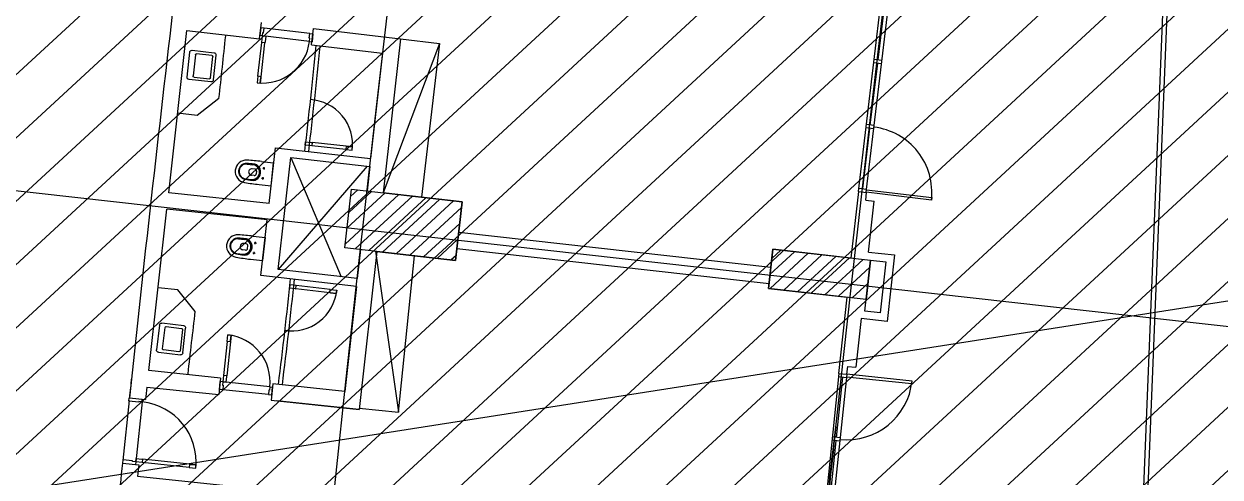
# Model space of a CAD drawing. Extents: x -678889171 to 586587, y -792238163 to 335485.
# Drawn here: x -678719034 to -678700801, y -791984881 to -791977973 of the extents above; entities that cross this region are included whole.
import ezdxf
from ezdxf.enums import TextEntityAlignment as Align

# ---------------------------------------------------------------- set-up
doc = ezdxf.new("R2010")
doc.units = 0
doc.header["$MEASUREMENT"] = 0
for name, color, linetype in [('A-FLOR-PATT', 252, 'Continuous'), ('A-SITE-PATT', 252, 'Continuous'), ('A-WALL', 252, 'Continuous')]:
    doc.layers.add(name, color=color, linetype=linetype)
doc.layers.add('BASEMENT3 LAYOUT$0$HATCH2', color=252, linetype='Continuous', lineweight=15)
doc.styles.add('Ground floor Towers$0$$Bas01-Rname$0$EN-SC', font='swissc.ttf')
doc.styles.add('Ground floor Towers$0$$Bas01-Rname$0$EN-SCL', font='swisscl.ttf')
doc.styles.add('Ground floor Towers$0$04-Ground Floor$0$V2-lower ground$0$LEVEL  FOR LICENSE LOWER GR$0$$LG- LEVEL$0$AR-SR', font='sarb.shx')

# ---------------------------------------------------------------- blocks, each defined once
blk = doc.blocks.new('A$C61C61320')
at = {"layer": 'BASEMENT3 LAYOUT$0$HATCH2'}
h = blk.add_hatch(dxfattribs=at)
h.set_pattern_fill('JIS_WOOD', color=256, scale=1000, style=0)
h.set_pattern_definition([(45, (-845211.5632561638, -471074.8112416068), (-499.9999991609842, 499.9999991609843), [])])
edge = h.paths.add_edge_path()
edge.add_line((-87728.88771757309, -14436.92520058164), (11085.99286301623, -14077.61977391216))
edge.add_line((11085.9928630162, -14077.61977391216), (11086.00013759563, -61296.12011963065))
edge.add_line((11086.00013759569, -61296.12011963065), (-23868.16462742418, -60220.57708285929))
edge.add_line((-23868.16462742421, -60220.57708285929), (-23388.15647815715, -47455.2645226442))
edge.add_arc((-38984.06513334403, -44366.02445463254), 15898.9235792472, 348.7958745272753, 525.9866040010601)
edge.add_line((-54409.82303213701, -40516.12001080933), (-55179.78612954497, -49076.3717473704))
edge.add_line((-55179.78612954495, -49076.3717473704), (-87616.00626249687, -47227.09333388295))
edge.add_line((-87616.00626249681, -47227.09333388295), (-87728.88771757303, -14436.92520058164))
blk = doc.blocks.new('GR')
at = {"layer": 'A-FLOR-PATT'}
for p, q in [((93925.82694351109, 253468.0982075394), (94085.65867057705, 3693.56110051967)), ((93867.77980905012, 253253.876272934), (93986.20065903949, 3755.128903121513)), ((89365.28976958511, 207392.0451520495), (89834.76455433898, 213373.649738319)), ((89484.92186131047, 207382.6556563544), (89954.39664606437, 213364.2602426239)), ((121701.7436264968, 211239.8954150328), (49525, 196905)), ((89583.55355530222, 209406.1419520679), (89657.88706288826, 210353.2293448939)), ((80149.19696139521, 209344.6975486279), (80168.06731361365, 209593.9843509403)), ((80162.0288009038, 209514.2125742002), (80152.97103183896, 209394.5549090903)), ((80211.88616136627, 209510.4385037565), (80162.0288009038, 209514.2125742002)), ((80206.60246274511, 209440.6381991091), (80211.88616136627, 209510.4385037565)), ((80909.88920784075, 209457.6015175448), (80211.88616136627, 209510.4385037565)), ((80946.91472879464, 209284.3124215288), (80965.7850810131, 209533.5992238412)), ((80965.7850810131, 209533.5992238412), (82296.16766567931, 209432.892777591)), ((78861.50709254462, 206942.7361903559), (79037.93108959612, 209428.817438709)), ((79037.93108959612, 209428.817438709), (80149.19696139521, 209344.6975486279)), ((80192.85692020893, 209391.5356527354), (80152.97103183896, 209394.5549090903)), ((80185.30877932155, 209291.8209318104), (80192.85692020893, 209391.5356527354)), ((80192.85692020893, 209391.5356527354), (80196.63099065261, 209441.3930131979)), ((80192.85692020893, 209391.5356527354), (80242.7142806714, 209387.7615822917)), ((80910.8029108684, 209337.1890383463), (80192.85692020893, 209391.5356527354)), ((80196.63099065261, 209441.3930131979), (80206.60246274511, 209440.6381991091)), ((80242.7142806714, 209387.7615822917), (80236.14739809938, 209301.009775087)), ((80904.6055092196, 209387.8012128975), (80909.88920784075, 209457.6015175448)), ((80914.57698131209, 209387.0463988087), (80904.6055092196, 209387.8012128975)), ((80909.88920784075, 209457.6015175448), (80959.74656830322, 209453.8274471012)), ((80910.8029108684, 209337.1890383463), (80914.57698131209, 209387.0463988087)), ((80910.8029108684, 209337.1890383463), (80950.68879923837, 209334.1697819913)), ((80959.74656830322, 209453.8274471012), (80950.68879923837, 209334.1697819913)), ((82894.439942226, 209387.3924136845), (82130.27450636921, 207077.018316326)), ((82296.16766567931, 209432.892777591), (82130.28524587248, 207078.3506595189)), ((82296.16766567931, 209432.892777591), (82894.439942226, 209387.3924136845)), ((82894.439942226, 209387.3924136845), (82715.4677207142, 207034.1339073923)), ((89505.30775784327, 208409.2078543563), (89579.64126542931, 209356.2952471823)), ((89639.45731129199, 209351.6004993348), (89519.82521956663, 209360.9899950298)), ((89643.3696011649, 209401.4472042204), (89523.7375094396, 209410.8366999155)), ((80146.05844670719, 208773.3043830009), (80185.30877932155, 209291.8209318104)), ((80235.166139784, 209288.0468613668), (80185.30877932155, 209291.8209318104)), ((80195.91580716966, 208769.5303125572), (80235.166139784, 209288.0468613668)), ((80236.14739809938, 209301.009775087), (80235.166139784, 209288.0468613668)), ((80946.91472879464, 209284.3124215288), (82029.30775710066, 209202.3781294063)), ((82029.30775710066, 209202.3781294063), (81915.65272799447, 207589.1538150226)), ((80146.05844670717, 208773.3043830009), (80138.5103058198, 208673.5896620759)), ((80195.91580716964, 208769.5303125572), (80146.05844670717, 208773.3043830009)), ((113045, 204285), (50390, 208735)), ((80138.5103058198, 208673.5896620759), (80188.36766628227, 208669.8155916322)), ((80188.36766628227, 208669.8155916322), (80195.91580716964, 208769.5303125572)), ((80188.36766628227, 208669.8155916322), (80194.93454885429, 208756.5673988369)), ((80194.93454885429, 208756.5673988369), (80188.36766628227, 208669.8155916322)), ((79568.89632586982, 208412.4499294118), (79246.08453189101, 208138.8593998165)), ((89565.12380370592, 208404.5131065088), (89445.49171198059, 208413.9026022039)), ((89429.01810532076, 207437.1971090875), (89501.3954679703, 208359.3611494707)), ((89561.21151383298, 208354.6664016232), (89441.57942210765, 208364.0558973182)), ((79246.08453189103, 208138.8593998165), (78947.1002605658, 208163.5346622757)), ((80396.15028161499, 206842.5260081239), (80459.41897950732, 207696.9815576633)), ((80459.41897950732, 207696.9815576633), (81915.65272799449, 207589.1538150226)), ((80912.51963952254, 207752.664937694, 3.535453651598296e-08), (80915.78582096484, 207802.5581442334, 3.535453651598296e-08)), ((81012.30605260137, 207746.1325748094, 3.535453651598296e-08), (80912.51963952254, 207752.664937694, 3.535453651598296e-08)), ((80915.78582096484, 207802.5581442334, 3.535453651598296e-08), (81002.60000034342, 207796.8749885238, 3.535453651598296e-08)), ((81002.60000034342, 207796.8749885238, 3.535453651598296e-08), (81015.57223404368, 207796.0257813488, 3.535453651598296e-08)), ((81015.57223404368, 207796.0257813488, 3.535453651598296e-08), (81012.30605260137, 207746.1325748094, 3.535453651598296e-08)), ((81531.19540061119, 207712.1642878095, 3.491204307327408e-08), (81012.30605260137, 207746.1325748094, 3.534279598570865e-08)), ((81534.4615820535, 207762.0574943489, 3.491301478073752e-08), (81015.57223404368, 207796.0257813488, 3.534376769317209e-08)), ((81534.4615820535, 207762.0574943489, 3.483017768219242e-08), (81531.19540061119, 207712.1642878095, 3.483017768219242e-08)), ((81531.19540061119, 207712.1642878095, 3.483017768219242e-08), (81630.98181369001, 207705.6319249249, 3.483017768219242e-08)), ((81634.24799513232, 207755.5251314643, 3.483017768219242e-08), (81534.4615820535, 207762.0574943489, 3.483017768219242e-08)), ((81634.24799513232, 207755.5251314643, 3.483017768219242e-08), (81547.43381575374, 207761.2082871739, 3.483017768219242e-08)), ((81547.43381575374, 207761.2082871739, 3.483017768219242e-08), (81634.24799513232, 207755.5251314643, 3.483017768219242e-08)), ((81630.98181369001, 207705.6319249249, 3.483017768219242e-08), (81634.24799513232, 207755.5251314643, 3.483017768219242e-08)), ((80573.9069688016, 205842.4068197134), (80700.99581309734, 207558.7653336478)), ((80700.99581309734, 207558.7653336478), (81907.21932651299, 207469.449755907)), ((80700.99581309735, 207558.7653336477), (81540.90108957597, 205770.8051326228)), ((80038.74696584525, 207428.8447329442), (80127.07059678787, 207423.2808313023)), ((80157.96813637449, 207358.3540669791), (80118.97323970232, 207361.022396286)), ((80185.85010649459, 207326.3760160344), (80183.17400035584, 207287.2674689387)), ((80257.5933857637, 207479.7360310527), (80441.406694577, 207467.1581175113)), ((80277.44733790755, 207378.1436279012), (80312.3656835287, 207375.7542474202)), ((80296.10120095863, 207394.4081104712), (80293.7118204776, 207359.4897648502)), ((80417.17154969806, 207112.9863262112), (80441.406694577, 207467.1581175113)), ((81869.84771215076, 207472.2169605674), (80573.9069688016, 205842.4068197134)), ((81907.21932651299, 207469.449755907), (81880.9661765693, 207096.8114296369)), ((89298.63635209015, 206370.8626965134), (89371.2058371228, 207392.0029120149)), ((89369.20205945802, 207441.8918569351), (89488.83415118344, 207432.50236124)), ((89371.20583712246, 207392.0029120107), (89490.80597933783, 207382.1177742094)), ((89482.29881627415, 207262.4117253068), (89490.80597933783, 207382.1177742094)), ((89484.92186131047, 207382.6556563544), (89488.05178211152, 207422.5330132851)), ((90481.85579105502, 207304.4076363782), (89484.92186131047, 207382.6556563544)), ((89488.05178211152, 207422.5330132851), (90484.98571185609, 207344.2849933089)), ((90484.98571185609, 207344.2849933089), (90481.85579105502, 207304.4076363782)), ((80023.48398290479, 207205.7918881767), (80111.74224617389, 207199.2727050152)), ((80151.19594941114, 207259.3854988186), (80112.20105273896, 207262.0538281255)), ((80266.86579577731, 207223.5052401505), (80301.78414139844, 207221.1158596695)), ((80285.51965882839, 207239.7697227205), (80283.13027834737, 207204.8513770994)), ((89482.29881627415, 207262.4117253068), (89611.86563700742, 207251.7028260221)), ((89556.61724180837, 206474.2912438085), (89611.86563700742, 207251.7028260221)), ((80233.35824088476, 207125.5642397526), (80417.17154969806, 207112.9863262112)), ((81576.64381748813, 206215.0806691315, -6.574195595121094e-08), (81643.11000696596, 207112.7189381005, -6.574195595121094e-08)), ((81580.88218521231, 206272.3206146894, -6.574195595121094e-08), (82368.1745408969, 207059.612970374, -6.574195595121094e-08)), ((81598.83524871228, 206514.7800812162, -6.574195595121094e-08), (82158.98949709433, 207074.9343295982, -6.574195595121094e-08)), ((81616.78831221229, 206757.2395477429, -6.574195595121094e-08), (81949.80445329171, 207090.2556888223, -6.574195595121094e-08)), ((81634.7413757123, 206999.6990142696, -6.574195595121094e-08), (81740.61940948918, 207105.5770480465, -6.574195595121094e-08)), ((81643.11000696596, 207112.7189381005, -6.574195595121094e-08), (83338.51542297195, 206988.475427776, -6.574195595121094e-08)), ((81736.33205477842, 206203.2640812288, -6.574195595121094e-08), (82577.35958469949, 207044.2916111499, -6.574195595121094e-08)), ((81945.37009041029, 206187.795713834, -6.574195595121094e-08), (82786.54462850204, 207028.9702519257, -6.574195595121094e-08)), ((83338.51542297192, 206988.475427776), (82130.27450636921, 207077.018316326)), ((82154.40812604215, 206172.3273464391, -6.574195595121094e-08), (82995.72967230463, 207013.6488927016, -6.574195595121094e-08)), ((82363.44616167402, 206156.8589790442, -6.574195595121094e-08), (83204.91471610722, 206998.3275334775, -6.574195595121094e-08)), ((83338.51542297195, 206988.475427776, -6.574195595121094e-08), (83272.03863761356, 206089.5582991181, -6.574195595121094e-08)), ((83272.03863761353, 206089.5582991181), (83338.51542297192, 206988.475427776)), ((80396.15028161497, 206842.5260081239), (78861.50709254462, 206942.7361903559)), ((82572.4841973059, 206141.3906116494, -6.574195595121094e-08), (83332.04266828284, 206900.9490826263, -6.574195595121094e-08)), ((78668.4642011991, 204222.469558137), (78843.80867102867, 206693.3386333819)), ((80377.68718014006, 206593.1783837457), (78843.80867102867, 206693.3386333819)), ((80314.6077019243, 205741.2782811825), (80377.68718014007, 206593.1783837457)), ((82781.52223293779, 206125.9222442546, -6.574195595121094e-08), (83314.11409948418, 206658.514110801, -6.574195595121094e-08)), ((82990.56026856959, 206110.4538768596, -6.574195595121094e-08), (83296.18553068556, 206416.0791389756, -6.574195595121094e-08)), ((83303.68309487322, 206522.3831884472), (88078.2762849706, 206183.3634278054)), ((88055.21680656777, 205858.251285232), (88097.67253873733, 206456.828313256)), ((88097.6725387373, 206456.828313256), (88055.21680656774, 205858.251285232)), ((88069.31873404882, 206071.4793976075), (88430.82072835889, 206432.9813919175)), ((88078.90165080075, 205856.5559113327), (88640.33032507478, 206417.9845856067)), ((88089.59239342564, 206316.259460011), (88221.31113164301, 206447.9781982284)), ((88097.67253873733, 206456.828313256), (89593.89568525288, 206349.7278793006)), ((89298.63552750461, 206370.8627555376), (88097.6725387373, 206456.828313256)), ((88288.41124434625, 205841.5591018514), (88849.83992179066, 206402.9877792958)), ((89556.61724180837, 206474.2912438085), (89955.60508632578, 206445.853189624)), ((89955.60508632578, 206445.853189624), (89884.37036715948, 205428.2745758646)), ((79954.66494081804, 206286.1025849423), (80042.96347125251, 206280.1536096117)), ((80073.57761028214, 206215.092736812), (80034.59471930868, 206217.9310741977)), ((80173.73118679535, 206336.0391407677), (80357.48790340316, 206322.6598467855)), ((80193.1419664254, 206234.3611321918), (80228.04956143112, 206231.8195163836)), ((80209.32495602417, 206215.6365267848), (80211.86657183236, 206250.5441217906)), ((80357.48790340316, 206322.6598467855), (80331.70865734851, 205968.5970974418)), ((83285.97643659361, 206273.0110283078), (88060.5887779689, 205933.9899078305)), ((88497.92083789172, 205826.5622923702), (89059.34951850653, 206387.990972985)), ((88707.43043143729, 205811.565482889), (89268.85911522243, 206372.9941666742)), ((88916.94002498279, 205796.5686734078), (89478.36871193832, 206357.9973603633)), ((89126.4496185283, 205781.5718639266), (89588.67561478497, 206243.7978601832)), ((89535.93216359035, 205573.4141051977), (89591.1817079382, 206351.5232189589)), ((89593.89568525288, 206349.7278793006), (89551.39015309527, 205751.1543917245)), ((89591.1817079382, 206351.5232189589), (89827.5286501963, 206334.6774748024)), ((89827.5286501963, 206334.6774748024), (89773.0539222322, 205556.5131356236)), ((79938.42950279136, 206063.1184133982), (80026.65850076178, 206056.2144506589)), ((80066.37394490573, 206116.1546389672), (80027.39105393228, 206118.9929763529)), ((80098.47326846053, 206143.8969068508), (80101.31987816573, 206182.9934132572)), ((80181.88623927478, 206079.7703543093), (80216.7938342805, 206077.2287385011)), ((80198.06922887354, 206061.0457489024), (80200.61084468174, 206095.9533439081)), ((83272.03863761356, 206089.5582991181, -6.574195595121094e-08), (81576.64381748813, 206215.0806691315, -6.574195595121094e-08)), ((81817.62600196652, 206197.7582988593), (81786.26626883837, 205752.636913798)), ((82067.00786493573, 206180.1888247065), (81896.69367756721, 203762.742009478)), ((82048.66756065615, 206181.4850680236), (82495.87651734863, 203742.6995058571)), ((82067.00786493573, 206180.1888247065), (83272.03863761353, 206089.5582991181)), ((82495.87651734863, 203742.6995058571), (82643.85163565737, 206137.4194689576)), ((83199.59830420151, 206094.9855094648, -6.574195595121094e-08), (83278.2569618869, 206173.6441671502, -6.574195595121094e-08)), ((80147.95194074069, 205981.976391424), (80331.70865734851, 205968.5970974418)), ((89551.39015309527, 205751.1543917245), (88055.21680656777, 205858.251285232)), ((88055.21680656774, 205858.251285232), (89256.41484926055, 205772.2688827529)), ((89335.95921207384, 205766.5750544454), (89568.37959950084, 205998.9954418724)), ((81777.83286735689, 205632.9328546824), (80314.6077019243, 205741.2782811825)), ((81786.26626883837, 205752.636913798), (80573.9069688016, 205842.4068197134)), ((89256.41484926055, 205772.2688827529), (89176.6770509853, 204608.2390886624)), ((89545.46880561928, 205751.5782449641), (89548.08358421677, 205754.1930235616)), ((79058.34943462387, 205470.6925156599), (78758.86464853602, 205488.2801812019)), ((80762.52034058308, 205618.860170034, 3.535453384889571e-08), (80758.74231760499, 205569.0031089255, 3.535453384889571e-08)), ((80758.74231760499, 205569.0031089255, 3.535453384889571e-08), (80845.49360393375, 205562.4293489436, 3.535453384889571e-08)), ((80862.23446280006, 205611.3041240778, 3.535453384889571e-08), (80762.52034058308, 205618.860170034, 3.535453384889571e-08)), ((80845.49360393375, 205562.4293489436, 3.535453384889571e-08), (80858.45643982197, 205561.4470629693, 3.535453384889571e-08)), ((80858.45643982197, 205561.4470629693, 3.535453384889571e-08), (80862.23446280006, 205611.3041240778, 3.535453384889571e-08)), ((81376.96987535017, 205522.1556239972, 3.491301211365027e-08), (80858.45643982197, 205561.4470629693, 3.534376502608484e-08)), ((81380.74789832826, 205572.0126851057, 3.491204040618683e-08), (80862.23446280006, 205611.3041240778, 3.53427933186214e-08)), ((81376.96987535017, 205522.1556239972, 3.483017501510517e-08), (81380.74789832826, 205572.0126851057, 3.483017501510517e-08)), ((81476.68399756715, 205514.599578041, 3.483017501510517e-08), (81376.96987535017, 205522.1556239972, 3.483017501510517e-08)), ((81380.74789832826, 205572.0126851057, 3.483017501510517e-08), (81480.46202054524, 205564.4566391495, 3.483017501510517e-08)), ((81476.68399756715, 205514.599578041, 3.483017501510517e-08), (81389.93271123838, 205521.1733380229, 3.483017501510517e-08)), ((81389.93271123838, 205521.1733380229, 3.483017501510517e-08), (81476.68399756715, 205514.599578041, 3.483017501510517e-08)), ((81480.46202054524, 205564.4566391495, 3.483017501510517e-08), (81476.68399756715, 205514.599578041, 3.483017501510517e-08)), ((81777.83286735688, 205632.9328546824), (81664.67890323853, 204026.8206780351)), ((89773.0539222322, 205556.5131356236), (89535.93216359035, 205573.4141051977)), ((79339.50820086463, 205154.4505507312), (79058.34943462386, 205470.6925156599)), ((89485.34673051082, 205456.715181151), (89434.31020608294, 204712.2995796707)), ((89884.37036715948, 205428.2745758646), (89485.34673051082, 205456.715181151)), ((79844.7223413491, 204715.7449397394), (79851.23833280125, 204815.5324231999)), ((79851.23833280125, 204815.5324231999), (79901.13207453152, 204812.2744274739)), ((79901.13207453152, 204812.2744274739), (79894.61608307938, 204712.4869440133)), ((79901.13207453152, 204812.2744274739), (79895.46316196816, 204725.4593168632)), ((79895.46316196816, 204725.4593168632), (79901.13207453152, 204812.2744274739)), ((79844.72234134912, 204715.7449397394), (79810.83918579793, 204196.8500257446)), ((79894.61608307938, 204712.4869440133), (79844.7223413491, 204715.7449397394)), ((79894.61608307938, 204712.4869440133), (79860.73292752821, 204193.5920300185)), ((89181.55919821959, 204607.9343172758), (88801.13790772215, 198620.0064919144)), ((89301.3177547268, 204600.3258914658), (88920.89646422936, 198612.3980661045)), ((89176.6770509853, 204608.2390886624), (89297.16968319495, 204600.6738161048)), ((89305.34144717723, 204720.3970358775), (89297.16968319495, 204600.6738161048)), ((89301.3177547268, 204600.3258914659), (89298.78170178684, 204560.4063669761)), ((90299.30587337467, 204536.924567002), (89301.3177547268, 204600.3258914659)), ((89305.34144717723, 204720.3970358775), (89434.31020608294, 204712.2995796707)), ((89178.38902079876, 204558.0349187311), (89298.147577306, 204550.4264929211)), ((89238.26829905238, 204554.2307058261), (89179.62001676738, 203631.0918327496)), ((89298.78170178684, 204560.4063669761), (90296.76982043474, 204497.0050425123)), ((90296.76982043474, 204497.0050425123), (90299.30587337467, 204536.924567002)), ((79767.42161837664, 204150.7090838946), (78668.4642011991, 204222.469558137)), ((79767.42161837664, 204150.7090838946), (79751.37621805727, 203900.0939719437)), ((79756.589011219, 203979.9239587124), (79764.40820096157, 204099.6689388649)), ((79804.32319434578, 204097.0625422841), (79764.40820096157, 204099.6689388649)), ((79804.32319434578, 204097.0625422841), (79801.06519861972, 204047.1688005538)), ((79801.06519861972, 204047.1688005538), (79811.04394696577, 204046.5172014086)), ((79810.83918579793, 204196.8500257446), (79804.32319434578, 204097.0625422841)), ((79804.32319434578, 204097.0625422841), (79854.21693607606, 204093.804546558)), ((80522.79307526167, 204050.1474038286), (79804.32319434578, 204097.0625422841)), ((79811.04394696577, 204046.5172014086), (79806.48275294928, 203976.6659629863)), ((79860.73292752821, 204193.5920300185), (79810.83918579793, 204196.8500257446)), ((79854.21693607606, 204093.804546558), (79859.88584863942, 204180.6196571687)), ((79859.88584863942, 204180.6196571687), (79860.73292752821, 204193.5920300185)), ((80522.79307526167, 204050.1474038286), (80519.53507953559, 204000.2536620983)), ((80522.79307526167, 204050.1474038286), (80562.70806864588, 204047.5410072478)), ((80565.72148606095, 204098.5811522775), (80549.7409657159, 203848.9794087502)), ((80554.88887890331, 203927.7960270952), (80562.70806864588, 204047.5410072478)), ((81664.67890323853, 204026.8206780351), (80565.72148606095, 204098.5811522775)), ((78649.2825359951, 203970.6544987232), (79751.37621805725, 203900.0939719437)), ((79806.48275294928, 203976.6659629863), (79756.589011219, 203979.9239587124)), ((80504.99513717304, 203931.0540228212), (79806.48275294928, 203976.6659629863)), ((80509.55633118954, 204000.9052612435), (80504.99513717303, 203931.0540228212)), ((80504.99513717303, 203931.0540228212), (80554.88887890331, 203927.7960270952)), ((80519.53507953559, 204000.2536620983), (80509.55633118954, 204000.9052612435)), ((80549.7409657159, 203848.9794087502), (81896.69367756721, 203762.7420094781)), ((78385.44662203039, 203755.4308232583, 1.731847374652552e-07), (78326.29991460062, 202837.3340598397, 1.731847374652585e-07)), ((78384.80372303666, 203745.4515106124, 1.731847374652551e-07), (78388.01821800567, 203795.3480738417, 1.731847374652549e-07)), ((78534.49341272446, 203735.8080257054, 1.727879729125594e-07), (78384.80372303666, 203745.4515106124, 1.731847374652551e-07)), ((78387.63709539009, 203795.6162477918), (78638.43274379999, 203779.559288793)), ((78388.01821800567, 203795.3480738417, 1.731847374652549e-07), (78587.60447092274, 203782.4900939657, 1.726557180616607e-07)), ((78585.03287494754, 203742.5728433823, 1.726557180616609e-07), (78525.88616751778, 202824.4760799637, 1.726557180616642e-07)), ((78535.13631171826, 203745.7873383513, 1.727879729125594e-07), (78534.49341272446, 203735.8080257054, 1.727879729125594e-07)), ((78585.03287494754, 203742.5728433823, 1.726557180616609e-07), (78535.13631171826, 203745.7873383513, 1.727879729125594e-07)), ((78585.03287494754, 203742.5728433823, 1.726557180616609e-07), (78587.60447092274, 203782.4900939657, 1.726557180616607e-07)), ((81895.71520020941, 203761.2018888143), (80638.26020814852, 203843.3120462762)), ((81897.0187318105, 203779.7042717715), (82495.87651734863, 203742.6995058571)), ((89176.44983934655, 203581.1924342049), (89116.21646835114, 202633.103861856)), ((89236.32911760014, 203577.3882212999), (89116.57056109299, 203584.9966471099)), ((89239.49929502097, 203627.2876198446), (89119.74073851379, 203634.8960456546)), ((78326.94281359449, 202847.3133724856, 1.731847374652583e-07), (78323.72831862548, 202797.4168092563, 1.731847374652585e-07)), ((78323.72830135343, 202797.4168103622), (78573.2175330784, 202781.443493481)), ((78323.72831862548, 202797.4168092563, 1.731847374652585e-07), (78523.31457154256, 202784.5588293803, 1.726557180616644e-07)), ((78476.63250328231, 202837.6698875786, 1.727879729125627e-07), (78326.94281359449, 202847.3133724856, 1.731847374652583e-07)), ((78475.9896042885, 202827.6905749327, 1.727879729125628e-07), (78476.63250328231, 202837.6698875786, 1.727879729125627e-07)), ((78525.88616751778, 202824.4760799637, 1.726557180616642e-07), (78475.9896042885, 202827.6905749327, 1.727879729125628e-07)), ((78525.88616751778, 202824.4760799637, 1.726557180616642e-07), (78523.31457154256, 202784.5588293803, 1.726557180616644e-07)), ((78525.88616751778, 202824.4760799637, 1.724255946211006e-07), (78529.10066248677, 202874.3726431929, 1.724255946211006e-07)), ((78625.67929397631, 202818.0470900257, 1.724255946211006e-07), (78525.88616751778, 202824.4760799637, 1.724255946211006e-07)), ((78529.10066248677, 202874.3726431929, 1.724255946211006e-07), (78615.9206825057, 202868.7794219469, 1.724255946211006e-07)), ((78615.9206825057, 202868.7794219469, 1.724255946211006e-07), (78628.89378894532, 202867.9436532549, 1.724255946211006e-07)), ((78628.89378894532, 202867.9436532549, 1.724255946211006e-07), (78625.67929397631, 202818.0470900257, 1.724255946211006e-07)), ((79344.18980447782, 202771.7583624719, 1.704867385069282e-07), (78625.67929397631, 202818.0470900257, 1.723912083598672e-07)), ((79347.40429944682, 202821.6549257012, 1.704867385069281e-07), (78628.89378894532, 202867.9436532549, 1.72391208359867e-07)), ((79347.40429944682, 202821.6549257012, 1.70222228805131e-07), (79344.1898044778, 202771.7583624719, 1.70222228805131e-07)), ((79344.1898044778, 202771.7583624719, 1.70222228805131e-07), (79443.98293093636, 202765.3293725339, 1.70222228805131e-07)), ((79447.19742590535, 202815.2259357632, 1.70222228805131e-07), (79347.40429944682, 202821.6549257012, 1.70222228805131e-07)), ((79447.19742590535, 202815.2259357632, 1.70222228805131e-07), (79360.37740588644, 202820.8191570092, 1.70222228805131e-07)), ((79360.37740588644, 202820.8191570092, 1.70222228805131e-07), (79447.19742590535, 202815.2259357632, 1.70222228805131e-07)), ((79443.98293093636, 202765.3293725339, 1.70222228805131e-07), (79447.19742590535, 202815.2259357632, 1.70222228805131e-07)), ((78562.06396585974, 202608.3767565929), (89033.29365019014, 201937.9659788333))]:
    blk.add_line(p, q, dxfattribs=at)
at = {"layer": 'A-FLOR-PATT', "extrusion": (-4.226080172951348e-17, 2.162810566609411e-18, -1)}
for p, q in [((79069.44578277064, 208717.8091672244), (79094.78330652858, 209096.9474667216)), ((79130.47234975698, 209128.1651822282), (79465.00614343118, 209105.8085436183)), ((79182.1292649575, 209063.1078802864), (79160.5178476345, 208739.7252130677)), ((79434.14744214364, 209063.0670910125), (79199.97378657165, 209078.7167380394)), ((79428.14488257386, 208721.8399021798), (79449.75629989686, 209045.2225693985)), ((79496.22385893762, 209070.1195003897), (79470.88633517968, 208690.9812008925)), ((79435.19729195116, 208659.7634853859), (79100.66349827708, 208682.1201239958)), ((79176.12670538772, 208721.8806914536), (79410.30036095972, 208706.2310444267))]:
    blk.add_line(p, q, dxfattribs=at)
at = {"layer": 'A-FLOR-PATT', "extrusion": (-4.214534024355576e-17, 3.797816230836621e-18, -1)}
for p, q in [((79172.37960603595, 204928.3809609355), (78838.02395616687, 204953.260225407)), ((78802.10046473285, 204922.3125868669), (78773.90396499855, 204543.3761836821)), ((78865.13874366961, 204564.6046839787), (78889.18869932531, 204887.815145519)), ((78907.1504450423, 204903.2889647888), (79141.19939995068, 204885.8734796589)), ((79156.67321922054, 204867.9117339418), (79132.62326356478, 204544.7012724015)), ((79175.13074484142, 204513.5210663164), (79203.32724457572, 204892.4574695012)), ((78804.85160353826, 204507.452692248), (79139.20725340734, 204482.5734277766)), ((79114.6615178478, 204529.2274531319), (78880.61256293947, 204546.6429382619))]:
    blk.add_line(p, q, dxfattribs=at)
at = {"layer": 'A-FLOR-PATT'}
for centre, radius in [((80294.90651071812, 207376.9489376607), 7.5), ((80284.32496858788, 207222.31054991), 7.5), ((80210.59576392826, 206233.0903242877), 7.499999999999988), ((80199.34003677763, 206078.4995464052), 7.499999999999988)]:
    blk.add_circle(centre, radius, dxfattribs=at)
for centre, radius, start, end in [((687377.2148750997, 163494.3993246956), 622619.9563395467, 169.8833632136182, 188.0029312343603), ((687457.6315433225, 163499.1463224945), 615150.2507543761, 171.0710527946992, 188.0887984813754), ((687457.6315433222, 163499.1463224945), 607150.2507543757, 171.117562181745, 188.0887984813754), ((687457.6315433218, 163499.1463224948), 599650.2507543752, 171.0076615978963, 188.0887984813754), ((687458.2931079129, 163499.0877289672), 610400.9148121517, 175.6401370562228, 176.2147885169596), ((-531818.9472506108, 249250.8451776485), 612750.250754376, 356.1785353709473, 356.2681422609121), ((80192.85692020893, 209391.5356527354), 719.9999999997044, 265.6711165902806, 355.6711165894492), ((-14199.35448649913, 214859.9784962692), 95380.18491854583, 355.6730121846488, 356.6455230666799), ((-14199.35448649913, 214859.9784962692), 95440.18491854583, 355.6731705909379, 356.6455230666799), ((80946.4001773256, 207764.1688409501), 687.0797532929839, 355.1126649905239, 88.9716985096934), ((89484.92186776857, 207382.6556558475), 999.9999999999949, 355.5121310419833, 85.51213104287973), ((80031.71881556546, 207317.277025338), 171.5000000000004, 89.29364367699446, 262.8773289217277), ((80031.71881556549, 207317.2770253381), 120.5, 89.29364367984525, 262.8773289182279), ((80031.71881556549, 207317.2770253381), 111.7888557810301, 86.39544483722105, 265.7755277610765), ((79984.5213307896, 203489.067960066), 3949, 87.7098083367999, 89.29364367984525), ((79984.52133078784, 203489.0679600656), 4000.000000000492, 86.085486299337, 89.29364367697156), ((80115.58714622064, 207311.5381122057), 49.59999999999997, 86.08548629956094, 266.085486299561), ((80120.01234663607, 207311.2353061217), 112.2676204798005, 265.7755277610765, 86.39544483722105), ((80138.33022682705, 207334.9935734262), 100, 52.36738940591653, 87.7098083367999), ((80155.9200959622, 207328.4240564467), 30, 356.0854862995609, 86.08548629956094), ((80120.01234663607, 207311.2353061217), 130, 299.8035831934689, 52.36738940591653), ((80506.43029585894, 211116.23231074), 4000.000000000727, 262.8773289217268, 266.0854862993613), ((80506.43029585885, 211116.2323107392), 3949, 262.8773289182279, 264.4611642557101), ((80134.92319349955, 207285.2032749714), 100, 264.4611642557101, 299.8035831934689), ((80153.24398982344, 207289.3155093511), 30, 266.085486299561, 356.0854862995609), ((79947.15037723923, 206174.5665835299), 171.4999999999897, 89.04381022421371, 262.6274954689517), ((79947.15037723926, 206174.5665835299), 120.4999999999998, 89.04381022701327, 262.6274954662628), ((79947.15037723926, 206174.5665835299), 111.78885578103, 86.14561138446109, 265.5256943086061), ((79883.26080871475, 202346.5997115424), 3948.999999999994, 87.45997489016463, 89.04381022701327), ((79883.26080871458, 202346.5997115418), 4000.000000000636, 85.83565284658127, 89.04381022421576), ((80030.99288662047, 206168.4620252753), 49.59999999999989, 85.83565284681771, 265.8356528468177), ((80035.41672461087, 206168.1399264149), 112.2676204798003, 265.5256943086061, 86.14561138446109), ((80053.8380262696, 206191.8180945281), 99.99999999999984, 52.11755595215192, 87.45997489016463), ((80035.41672461087, 206168.1399264149), 129.9999999999998, 299.5537497401364, 52.11755595215192), ((80438.42231882129, 209971.4158206493), 3948.999999999994, 262.6274954662628, 264.2113308090819), ((80050.2139195888, 206142.0431254465), 99.99999999999984, 264.2113308090819, 299.5537497401364), ((80068.55247274134, 206146.0754346864), 29.99999999999995, 265.8356528468177, 355.8356528459861), ((80071.39908244653, 206185.1719410928), 29.99999999999995, 355.8356528459861, 85.83565284681771), ((80438.42231882003, 209971.4158206498), 4000.000000000357, 262.6274954689671, 265.8356528466016), ((-14404.25627469286, 211948.7207089586), 95380.18491854583, 355.2756160821984, 356.2481269617597), ((-14404.25627469286, 211948.7207089586), 95440.18491854583, 355.2756160821984, 356.2479685574107), ((80794.4479215123, 205602.7090026471), 687.0797532929834, 262.9494406365462, 356.8084741566129), ((-531719.9257865103, 250643.3275931399), 612750.250754376, 355.6529968881645, 355.742603775706), ((79804.32319434578, 204097.0625422841), 719.9999999997044, 356.2639649652727, 86.26396496527272), ((89301.31776119172, 204600.3258910551), 999.9999999999948, 266.3649336383486, 356.3649336383486), ((687457.6315433226, 163499.1463224945), 610400.2507543762, 176.1857382839505, 176.2147899053753), ((687457.6315433226, 163499.1463224945), 610150.2507543762, 176.1967668029633, 176.2147399582401), ((78525.88616751778, 202824.4760799637, 1.726557180616642e-07), 919.9999999997037, 356.3139179072949, 86.3139179064093), ((168489.0690614211, 197452.8020812715), 79579.20760756102, 175.4325599356376, 176.4264469565541), ((687412.6077169923, 162915.1293722917), 599640.2507543752, 176.0914057552385, 176.2233112454585), ((687457.6315433226, 163499.1463224945), 610400.2507543762, 176.3086787414175, 176.3718904709425), ((687457.6315433226, 163499.1463224945), 610150.2507543762, 176.3086672639124, 176.3249527024298)]:
    blk.add_arc(centre, radius, start, end, dxfattribs=at)
at = {"layer": 'A-FLOR-PATT', "extrusion": (-4.226080172951348e-17, 2.162810566609411e-18, -1)}
for centre, radius, start, end in [((-79128.23668589594, 209094.7118028606), 33.528, 3.823348185073901, 93.82334818507388), ((-79198.85595464113, 209061.9900483559), 16.764, 3.823348185073901, 93.82334818507388), ((-79433.02961021313, 209046.340401329), 16.764, 93.82334818507388, 183.8233481850739), ((-79462.77047957014, 209072.3551642507), 33.528, 93.82334818507388, 183.8233481850739), ((-79102.899162138, 208715.5735033634), 33.528, 273.8233481850739, 3.823348185073901), ((-79177.24453731824, 208738.6073811372), 16.764, 273.8233481850739, 3.823348185073901), ((-79411.41819289012, 208722.9577341103), 16.764, 183.8233481850739, 273.8233481850739), ((-79437.4329558122, 208693.2168647535), 33.528, 183.8233481850739, 273.8233481850739)]:
    blk.add_arc(centre, radius, start, end, dxfattribs=at)
at = {"layer": 'A-FLOR-PATT', "extrusion": (-4.214534024355576e-17, 3.797816230836621e-18, -1)}
for centre, radius, start, end in [((-78835.53602971975, 204919.8246604198), 33.52800000000002, 4.25551267039676, 94.25551266731838), ((-78905.90648181876, 204886.5711822953), 16.76400000000001, 4.25551267039676, 94.25551266731838), ((-79139.95543672709, 204869.1556971654), 16.76400000000001, 94.25551266731838, 184.2555126703967), ((-79169.89167958882, 204894.9453959484), 33.52800000000002, 94.25551266731838, 184.2555126703967), ((-78807.33952998545, 204540.8882572351), 33.52800000000002, 274.2555126673184, 4.25551267039676), ((-78881.85652616306, 204563.3607207551), 16.76400000000001, 274.2555126673184, 4.25551267039676), ((-79115.90548107133, 204545.9452356251), 16.76400000000001, 184.2555126703967, 274.2555126673184), ((-79141.69517985452, 204516.0089927636), 33.52800000000002, 184.2555126703967, 274.2555126673184)]:
    blk.add_arc(centre, radius, start, end, dxfattribs=at)
at = {"layer": 'A-FLOR-PATT', "style": 'Ground floor Towers$0$04-Ground Floor$0$V2-lower ground$0$LEVEL  FOR LICENSE LOWER GR$0$$LG- LEVEL$0$AR-SR', "flags": 12}
for tag, p in [('L', (30296.07288644527, 72859.53473235783)), ('P', (30237.50458115668, 72203.99769414036))]:
    blk.add_attdef(tag, text='', height=500, dxfattribs=at).set_placement(p, align=Align.RIGHT)
at = {"layer": 'A-FLOR-PATT'}
for tag, p, height, style in [('N', (85492.25876324323, 56633.4995742733), 250, 'Ground floor Towers$0$$Bas01-Rname$0$EN-SC'), ('N', (89389.48149106537, 56633.4995742733), 250, 'Ground floor Towers$0$$Bas01-Rname$0$EN-SC'), ('N', (94597.61363499537, 56633.4995742733), 250, 'Ground floor Towers$0$$Bas01-Rname$0$EN-SC'), ('AN', (85922.66280553787, 56313.08159666645), 200, 'Ground floor Towers$0$$Bas01-Rname$0$EN-SCL'), ('AN', (89819.88553336001, 56313.08159666645), 200, 'Ground floor Towers$0$$Bas01-Rname$0$EN-SCL'), ('AN', (95028.01767729002, 56313.08159666645), 200, 'Ground floor Towers$0$$Bas01-Rname$0$EN-SCL'), ('SN', (85299.47460008037, 56025.08594095582), 200, 'Ground floor Towers$0$$Bas01-Rname$0$EN-SCL'), ('F', (85927.04975899268, 56008.67972904726), 200, 'Ground floor Towers$0$$Bas01-Rname$0$EN-SCL'), ('SN', (89196.69732790251, 56025.08594095582), 200, 'Ground floor Towers$0$$Bas01-Rname$0$EN-SCL'), ('F', (89824.27248681482, 56008.67972904726), 200, 'Ground floor Towers$0$$Bas01-Rname$0$EN-SCL'), ('SN', (94404.82947183252, 56025.08594095582), 200, 'Ground floor Towers$0$$Bas01-Rname$0$EN-SCL'), ('F', (95032.40463074483, 56008.67972904726), 200, 'Ground floor Towers$0$$Bas01-Rname$0$EN-SCL')]:
    blk.add_attdef(tag, p, '', height=height, dxfattribs=dict(at, style=style))
at = {"layer": 'A-FLOR-PATT', "style": 'Ground floor Towers$0$$Bas01-Rname$0$EN-SCL', "width": 0.8}
for p in [(85305.16036184286, 56295.1433535593), (89202.383089665, 56295.1433535593), (94410.51523359501, 56295.1433535593)]:
    blk.add_attdef('FN', p, '', height=250, dxfattribs=at)

msp = doc.modelspace()

# ---------------------------------------------------------------- block references
at = {"layer": 'A-SITE-PATT', "rotation": 357.6731745000001}
msp.add_blockref('A$C61C61320', (-678706236.4347705, -791940527.995869, -212772), dxfattribs=at)

# ---------------------------------------------------------------- next in the draw order: block references
at = {"layer": 'A-WALL', "rotation": 357.6731745000001}
msp.add_blockref('GR', (-678804025.0995113, -792184118.4910543, -212772), dxfattribs=at)

doc.saveas('drawing.dxf')
